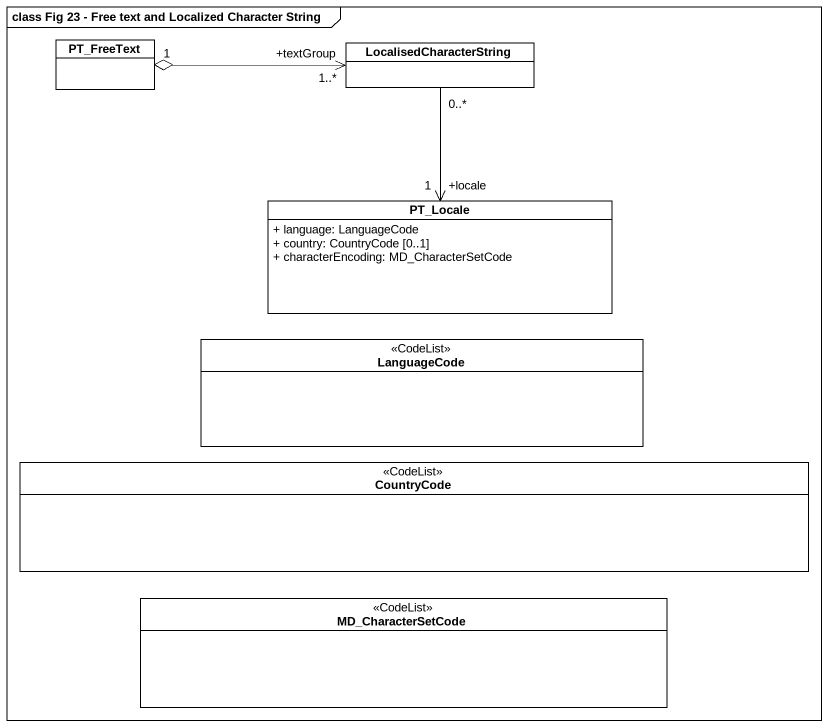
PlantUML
@startuml
mainframe class Fig 23 - Free text and Localized Character String
hide circle
hide empty members
skinparam classAttributeIconSize 0
class PT_FreeText #FFFFFF
class LocalisedCharacterString #FFFFFF
class PT_Locale #FFFFFF {
  + language: LanguageCode
  + country: CountryCode [0..1]
  + characterEncoding: MD_CharacterSetCode
}
class LanguageCode <<CodeList>> #FFFFFF
class CountryCode <<CodeList>> #FFFFFF
class MD_CharacterSetCode <<CodeList>> #FFFFFF
PT_FreeText "1" o-right-> "+textGroup\n1..*" LocalisedCharacterString
LocalisedCharacterString "0..*" --> "+locale\n1" PT_Locale
@enduml
